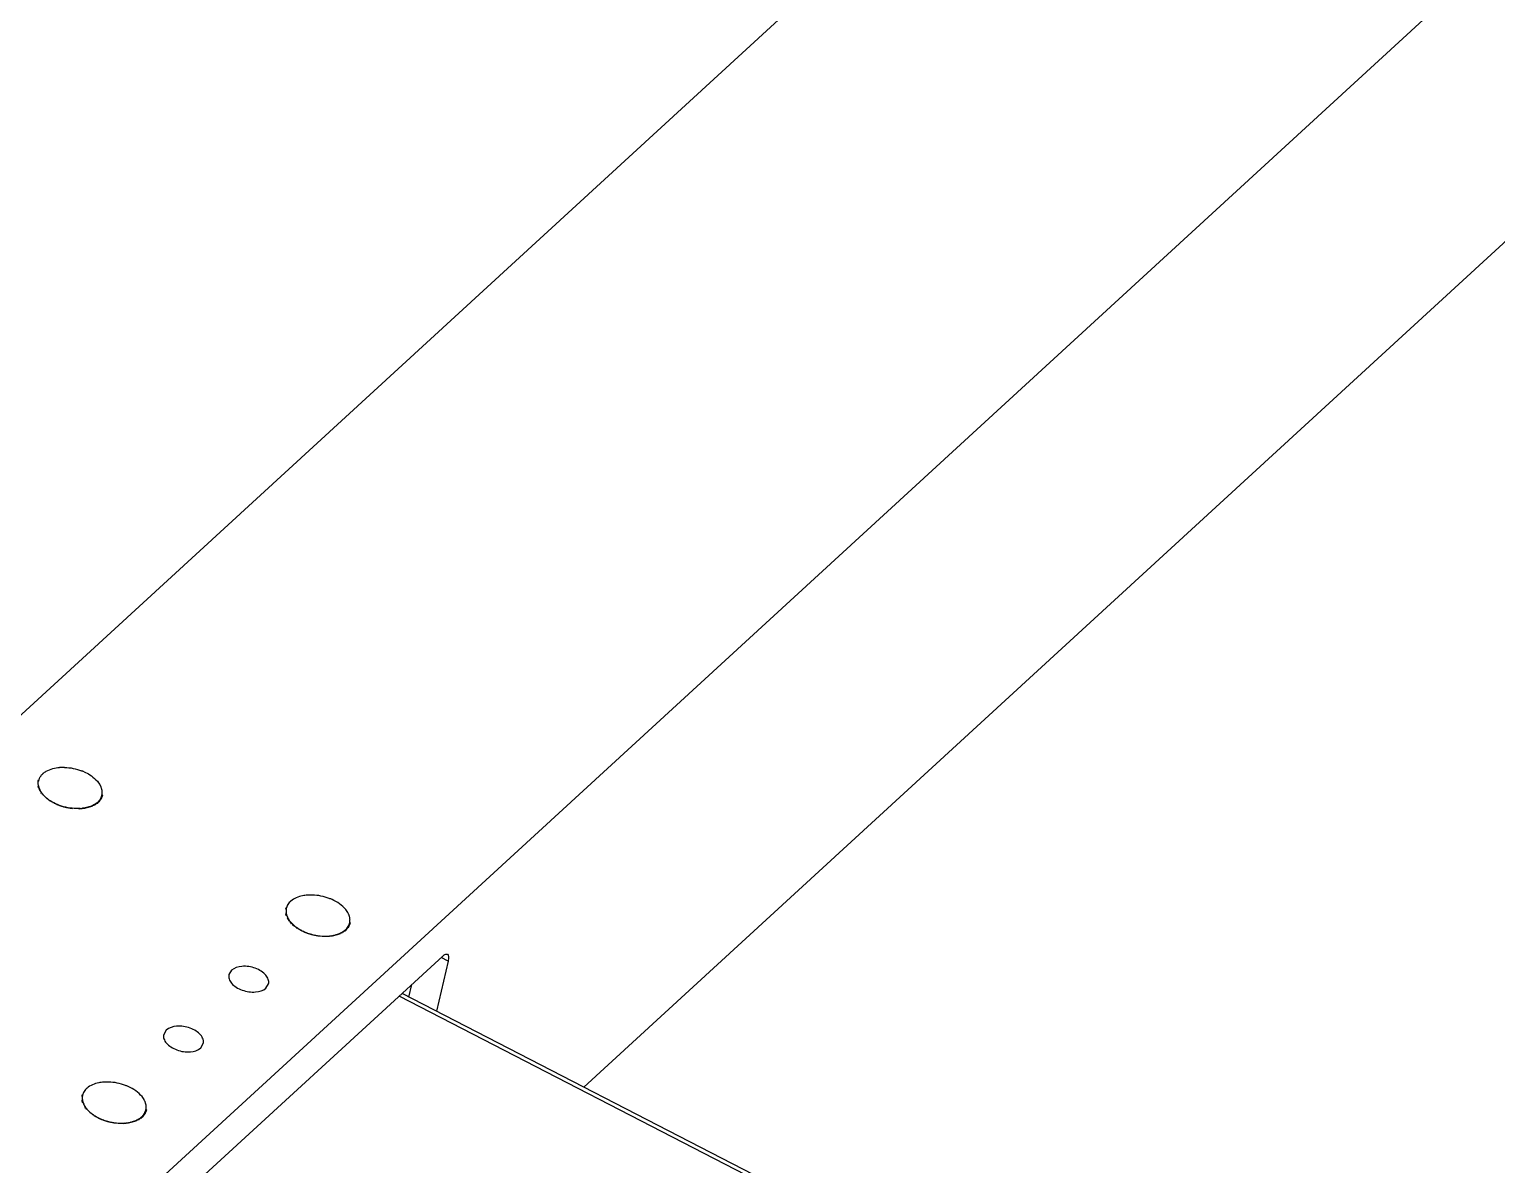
# Model space of a CAD drawing. Header units: millimetres. Extents: x 562 to 17351, y 2396 to 6995.
# Drawn here: x 9590.1 to 9680.4, y 3347.2 to 3417 of the extents above; entities that cross this region are included whole.
import ezdxf

# ---------------------------------------------------------------- set-up
doc = ezdxf.new("R2010")
doc.units = ezdxf.units.MM
doc.layers.add('02___PRT_ALL_AXES', color=7, linetype='Continuous')

msp = doc.modelspace()

# ---------------------------------------------------------------- linework, layer by layer
at = {"color": 7, "linetype": 'Continuous'}
for p, q in [((9711.66, 3486.86), (9543.718, 3332.728)), ((9737.055, 3473.775), (9569.113, 3319.643)), ((9624.243, 3351.972), (9681.548, 3404.565)), ((9590.655, 3370.781), (9590.706, 3370.779)), ((9590.711, 3370.493), (9590.66, 3370.505)), ((9590.713, 3370.815), (9590.666, 3370.835)), ((9590.673, 3370.448), (9590.719, 3370.455)), ((9590.723, 3370.438), (9590.673, 3370.448)), ((9590.689, 3370.392), (9590.734, 3370.399)), ((9590.74, 3370.382), (9590.689, 3370.392)), ((9590.863, 3370.054), (9590.901, 3370.07)), ((9590.913, 3370.054), (9590.863, 3370.054)), ((9590.905, 3370), (9590.941, 3370.017)), ((9590.954, 3370.001), (9590.905, 3370)), ((9590.95, 3369.946), (9590.984, 3369.964)), ((9590.998, 3369.948), (9590.95, 3369.946)), ((9591.284, 3369.642), (9591.308, 3369.667)), ((9591.327, 3369.653), (9591.284, 3369.642)), ((9591.349, 3369.596), (9591.371, 3369.622)), ((9591.391, 3369.608), (9591.349, 3369.596)), ((9591.417, 3369.551), (9591.437, 3369.578)), ((9591.458, 3369.564), (9591.417, 3369.551)), ((9594.398, 3369.475), (9594.349, 3369.491)), ((9594.362, 3369.503), (9594.398, 3369.475)), ((9594.441, 3369.517), (9594.391, 3369.532)), ((9594.404, 3369.545), (9594.441, 3369.517)), ((9594.481, 3369.561), (9594.431, 3369.574)), ((9594.442, 3369.587), (9594.481, 3369.561)), ((9594.517, 3369.606), (9594.467, 3369.618)), ((9594.477, 3369.632), (9594.517, 3369.606)), ((9594.55, 3369.653), (9594.499, 3369.663)), ((9594.508, 3369.677), (9594.55, 3369.653)), ((9594.579, 3369.701), (9594.528, 3369.71)), ((9594.536, 3369.724), (9594.579, 3369.701)), ((9594.605, 3369.75), (9594.554, 3369.758)), ((9594.561, 3369.773), (9594.605, 3369.75)), ((9594.627, 3369.8), (9594.576, 3369.807)), ((9594.582, 3369.822), (9594.627, 3369.8)), ((9594.645, 3369.852), (9594.594, 3369.857)), ((9594.599, 3369.872), (9594.645, 3369.852)), ((9594.659, 3369.904), (9594.608, 3369.908)), ((9594.612, 3369.924), (9594.659, 3369.904)), ((9591.87, 3369.318), (9591.877, 3369.348)), ((9591.902, 3369.338), (9591.87, 3369.318)), ((9591.952, 3369.285), (9591.957, 3369.317)), ((9591.981, 3369.307), (9591.952, 3369.285)), ((9592.035, 3369.255), (9592.038, 3369.287)), ((9592.063, 3369.278), (9592.035, 3369.255)), ((9592.552, 3369.12), (9592.542, 3369.153)), ((9592.568, 3369.148), (9592.552, 3369.12)), ((9592.64, 3369.106), (9592.627, 3369.138)), ((9592.654, 3369.135), (9592.64, 3369.106)), ((9592.728, 3369.094), (9592.713, 3369.126)), ((9592.74, 3369.123), (9592.728, 3369.094)), ((9593.248, 3369.073), (9593.221, 3369.104)), ((9593.246, 3369.105), (9593.248, 3369.073)), ((9593.331, 3369.078), (9593.302, 3369.109)), ((9593.327, 3369.111), (9593.331, 3369.078)), ((9593.414, 3369.086), (9593.383, 3369.116)), ((9593.408, 3369.119), (9593.414, 3369.086)), ((9593.574, 3369.109), (9593.54, 3369.137)), ((9593.563, 3369.141), (9593.574, 3369.109)), ((9593.651, 3369.124), (9593.616, 3369.152)), ((9593.639, 3369.156), (9593.651, 3369.124)), ((9593.727, 3369.141), (9593.69, 3369.168)), ((9593.712, 3369.174), (9593.727, 3369.141)), ((9593.801, 3369.161), (9593.762, 3369.187)), ((9593.784, 3369.193), (9593.801, 3369.161)), ((9593.872, 3369.183), (9593.832, 3369.208)), ((9593.853, 3369.215), (9593.872, 3369.183)), ((9593.942, 3369.207), (9593.9, 3369.231)), ((9593.921, 3369.239), (9593.942, 3369.207)), ((9594.008, 3369.233), (9593.966, 3369.257)), ((9593.985, 3369.265), (9594.008, 3369.233)), ((9594.073, 3369.262), (9594.029, 3369.284)), ((9594.048, 3369.293), (9594.073, 3369.262)), ((9594.134, 3369.292), (9594.089, 3369.314)), ((9594.107, 3369.323), (9594.134, 3369.292)), ((9594.193, 3369.325), (9594.147, 3369.346)), ((9594.164, 3369.356), (9594.193, 3369.325)), ((9594.249, 3369.36), (9594.202, 3369.379)), ((9594.218, 3369.39), (9594.249, 3369.36)), ((9594.302, 3369.397), (9594.254, 3369.415)), ((9594.269, 3369.426), (9594.302, 3369.397)), ((9594.351, 3369.435), (9594.303, 3369.452)), ((9594.317, 3369.464), (9594.351, 3369.435)), ((9605.893, 3362.93), (9605.943, 3362.928)), ((9605.948, 3362.642), (9605.897, 3362.654)), ((9605.95, 3362.964), (9605.903, 3362.984)), ((9605.91, 3362.597), (9605.956, 3362.604)), ((9605.96, 3362.587), (9605.91, 3362.597)), ((9605.926, 3362.541), (9605.971, 3362.549)), ((9605.977, 3362.532), (9605.926, 3362.541)), ((9605.997, 3362.371), (9606.039, 3362.383)), ((9606.048, 3362.366), (9605.997, 3362.371)), ((9606.028, 3362.315), (9606.069, 3362.328)), ((9606.079, 3362.311), (9606.028, 3362.315)), ((9606.062, 3362.259), (9606.102, 3362.274)), ((9606.113, 3362.257), (9606.062, 3362.259)), ((9606.1, 3362.204), (9606.138, 3362.22)), ((9606.15, 3362.203), (9606.1, 3362.204)), ((9606.142, 3362.149), (9606.178, 3362.166)), ((9606.191, 3362.15), (9606.142, 3362.149)), ((9606.187, 3362.095), (9606.222, 3362.113)), ((9606.236, 3362.097), (9606.187, 3362.095)), ((9606.235, 3362.042), (9606.268, 3362.061)), ((9606.283, 3362.045), (9606.235, 3362.042)), ((9606.286, 3361.989), (9606.318, 3362.01)), ((9606.333, 3361.995), (9606.286, 3361.989)), ((9606.34, 3361.938), (9606.37, 3361.96)), ((9606.387, 3361.945), (9606.34, 3361.938)), ((9606.398, 3361.888), (9606.426, 3361.911)), ((9606.443, 3361.896), (9606.398, 3361.888)), ((9606.458, 3361.839), (9606.484, 3361.863)), ((9606.502, 3361.848), (9606.458, 3361.839)), ((9606.521, 3361.791), (9606.545, 3361.816)), ((9606.564, 3361.802), (9606.521, 3361.791)), ((9606.586, 3361.745), (9606.608, 3361.771)), ((9606.628, 3361.757), (9606.586, 3361.745)), ((9606.654, 3361.7), (9606.674, 3361.727)), ((9606.695, 3361.714), (9606.654, 3361.7)), ((9606.725, 3361.657), (9606.743, 3361.684)), ((9606.764, 3361.672), (9606.725, 3361.657)), ((9606.797, 3361.615), (9606.813, 3361.644)), ((9606.835, 3361.631), (9606.797, 3361.615)), ((9606.872, 3361.575), (9606.886, 3361.604)), ((9606.908, 3361.593), (9606.872, 3361.575)), ((9606.949, 3361.537), (9606.96, 3361.567)), ((9606.983, 3361.556), (9606.949, 3361.537)), ((9607.027, 3361.501), (9607.037, 3361.531)), ((9607.06, 3361.521), (9607.027, 3361.501)), ((9607.107, 3361.467), (9607.114, 3361.497)), ((9607.139, 3361.487), (9607.107, 3361.467)), ((9607.189, 3361.435), (9607.194, 3361.466)), ((9607.219, 3361.456), (9607.189, 3361.435)), ((9607.272, 3361.404), (9607.275, 3361.436)), ((9607.3, 3361.427), (9607.272, 3361.404)), ((9607.356, 3361.376), (9607.357, 3361.408)), ((9607.382, 3361.4), (9607.356, 3361.376)), ((9607.441, 3361.35), (9607.44, 3361.382)), ((9607.465, 3361.375), (9607.441, 3361.35)), ((9607.527, 3361.327), (9607.524, 3361.359)), ((9607.549, 3361.352), (9607.527, 3361.327)), ((9609.11, 3361.332), (9609.07, 3361.357)), ((9609.091, 3361.364), (9609.11, 3361.332)), ((9609.179, 3361.356), (9609.137, 3361.38)), ((9609.158, 3361.388), (9609.179, 3361.356)), ((9609.246, 3361.382), (9609.203, 3361.406)), ((9609.223, 3361.414), (9609.246, 3361.382)), ((9609.31, 3361.411), (9609.266, 3361.433)), ((9609.285, 3361.442), (9609.31, 3361.411)), ((9609.371, 3361.442), (9609.326, 3361.463)), ((9609.345, 3361.473), (9609.371, 3361.442)), ((9609.43, 3361.474), (9609.384, 3361.495)), ((9609.401, 3361.505), (9609.43, 3361.474)), ((9609.486, 3361.509), (9609.439, 3361.528)), ((9609.455, 3361.539), (9609.486, 3361.509)), ((9609.539, 3361.546), (9609.491, 3361.564)), ((9609.506, 3361.575), (9609.539, 3361.546)), ((9609.589, 3361.584), (9609.54, 3361.601)), ((9609.554, 3361.613), (9609.589, 3361.584)), ((9609.635, 3361.625), (9609.586, 3361.64)), ((9609.599, 3361.652), (9609.635, 3361.625)), ((9609.678, 3361.666), (9609.629, 3361.681)), ((9609.641, 3361.694), (9609.678, 3361.666)), ((9609.718, 3361.71), (9609.668, 3361.723)), ((9609.679, 3361.737), (9609.718, 3361.71)), ((9609.754, 3361.755), (9609.704, 3361.767)), ((9609.714, 3361.781), (9609.754, 3361.755)), ((9609.787, 3361.802), (9609.736, 3361.812)), ((9609.746, 3361.826), (9609.787, 3361.802)), ((9609.816, 3361.85), (9609.765, 3361.859)), ((9609.774, 3361.873), (9609.816, 3361.85)), ((9609.842, 3361.899), (9609.791, 3361.907)), ((9609.798, 3361.922), (9609.842, 3361.899)), ((9609.864, 3361.95), (9609.813, 3361.956)), ((9609.819, 3361.971), (9609.864, 3361.95)), ((9609.882, 3362.001), (9609.831, 3362.006)), ((9609.836, 3362.021), (9609.882, 3362.001)), ((9609.896, 3362.054), (9609.846, 3362.057)), ((9609.849, 3362.073), (9609.896, 3362.054)), ((9607.614, 3361.305), (9607.608, 3361.338)), ((9607.634, 3361.332), (9607.614, 3361.305)), ((9607.702, 3361.286), (9607.693, 3361.319)), ((9607.72, 3361.313), (9607.702, 3361.286)), ((9607.789, 3361.269), (9607.779, 3361.302)), ((9607.805, 3361.297), (9607.789, 3361.269)), ((9607.877, 3361.255), (9607.865, 3361.288)), ((9607.891, 3361.284), (9607.877, 3361.255)), ((9607.965, 3361.243), (9607.95, 3361.276)), ((9607.977, 3361.272), (9607.965, 3361.243)), ((9608.485, 3361.222), (9608.458, 3361.253)), ((9608.483, 3361.254), (9608.485, 3361.222)), ((9608.568, 3361.227), (9608.54, 3361.258)), ((9608.565, 3361.26), (9608.568, 3361.227)), ((9608.651, 3361.235), (9608.62, 3361.265)), ((9608.645, 3361.268), (9608.651, 3361.235)), ((9608.811, 3361.258), (9608.777, 3361.286)), ((9608.801, 3361.291), (9608.811, 3361.258)), ((9608.889, 3361.273), (9608.853, 3361.301)), ((9608.876, 3361.306), (9608.889, 3361.273)), ((9608.964, 3361.29), (9608.927, 3361.317)), ((9608.95, 3361.323), (9608.964, 3361.29)), ((9609.038, 3361.31), (9608.999, 3361.336)), ((9609.021, 3361.342), (9609.038, 3361.31)), ((9615.574, 3360.031), (9596.524, 3342.547)), ((9615.897, 3359.718), (9615.183, 3356.64)), ((9615.897, 3359.718), (9615.472, 3359.937)), ((9613.49, 3357.512), (9613.669, 3358.282)), ((10066.071, 3124.322), (9613.067, 3357.73)), ((9593.36, 3351.428), (9593.41, 3351.426)), ((9593.417, 3351.462), (9593.37, 3351.481)), ((9593.415, 3351.14), (9593.364, 3351.151)), ((9593.377, 3351.095), (9593.423, 3351.102)), ((9593.427, 3351.085), (9593.377, 3351.095)), ((9593.393, 3351.038), (9593.438, 3351.046)), ((9593.444, 3351.029), (9593.393, 3351.038)), ((9593.567, 3350.701), (9593.605, 3350.717)), ((9593.617, 3350.701), (9593.567, 3350.701)), ((9593.609, 3350.647), (9593.645, 3350.664)), ((9593.658, 3350.647), (9593.609, 3350.647)), ((9593.654, 3350.593), (9593.689, 3350.611)), ((9593.703, 3350.595), (9593.654, 3350.593)), ((9597.363, 3350.551), (9597.313, 3350.555)), ((9597.316, 3350.57), (9597.363, 3350.551)), ((9593.988, 3350.289), (9594.012, 3350.314)), ((9594.031, 3350.3), (9593.988, 3350.289)), ((9594.053, 3350.243), (9594.075, 3350.268)), ((9594.095, 3350.255), (9594.053, 3350.243)), ((9594.121, 3350.198), (9594.141, 3350.224)), ((9594.162, 3350.211), (9594.121, 3350.198)), ((9594.574, 3349.964), (9594.581, 3349.995)), ((9594.606, 3349.985), (9594.574, 3349.964)), ((9594.656, 3349.932), (9594.661, 3349.963)), ((9594.686, 3349.954), (9594.656, 3349.932)), ((9594.739, 3349.902), (9594.742, 3349.934)), ((9594.767, 3349.925), (9594.739, 3349.902)), ((9595.256, 3349.767), (9595.246, 3349.8)), ((9595.272, 3349.795), (9595.256, 3349.767)), ((9595.344, 3349.752), (9595.332, 3349.785)), ((9595.358, 3349.781), (9595.344, 3349.752)), ((9595.432, 3349.74), (9595.418, 3349.773)), ((9595.444, 3349.77), (9595.432, 3349.74)), ((9595.952, 3349.72), (9595.925, 3349.751)), ((9595.95, 3349.752), (9595.952, 3349.72)), ((9596.035, 3349.725), (9596.007, 3349.756)), ((9596.032, 3349.758), (9596.035, 3349.725)), ((9596.118, 3349.733), (9596.087, 3349.763)), ((9596.112, 3349.765), (9596.118, 3349.733)), ((9596.278, 3349.755), (9596.244, 3349.784)), ((9596.268, 3349.788), (9596.278, 3349.755)), ((9596.356, 3349.77), (9596.32, 3349.798)), ((9596.343, 3349.803), (9596.356, 3349.77)), ((9596.431, 3349.788), (9596.394, 3349.815)), ((9596.417, 3349.82), (9596.431, 3349.788)), ((9596.505, 3349.807), (9596.466, 3349.834)), ((9596.488, 3349.84), (9596.505, 3349.807)), ((9596.577, 3349.829), (9596.537, 3349.855)), ((9596.558, 3349.862), (9596.577, 3349.829)), ((9596.646, 3349.853), (9596.604, 3349.878)), ((9596.625, 3349.886), (9596.646, 3349.853)), ((9596.713, 3349.88), (9596.67, 3349.904)), ((9596.69, 3349.912), (9596.713, 3349.88)), ((9596.777, 3349.909), (9596.733, 3349.931)), ((9596.752, 3349.94), (9596.777, 3349.909)), ((9596.838, 3349.939), (9596.793, 3349.961)), ((9596.812, 3349.97), (9596.838, 3349.939)), ((9596.897, 3349.972), (9596.851, 3349.992)), ((9596.868, 3350.003), (9596.897, 3349.972)), ((9596.953, 3350.007), (9596.906, 3350.026)), ((9596.922, 3350.037), (9596.953, 3350.007)), ((9597.006, 3350.043), (9596.958, 3350.061)), ((9596.973, 3350.073), (9597.006, 3350.043)), ((9597.056, 3350.082), (9597.007, 3350.099)), ((9597.021, 3350.111), (9597.056, 3350.082)), ((9597.102, 3350.122), (9597.053, 3350.138)), ((9597.066, 3350.15), (9597.102, 3350.122)), ((9597.145, 3350.164), (9597.096, 3350.179)), ((9597.108, 3350.191), (9597.145, 3350.164)), ((9597.185, 3350.208), (9597.135, 3350.221)), ((9597.146, 3350.234), (9597.185, 3350.208)), ((9597.221, 3350.253), (9597.171, 3350.265)), ((9597.181, 3350.278), (9597.221, 3350.253)), ((9597.254, 3350.3), (9597.203, 3350.31)), ((9597.213, 3350.324), (9597.254, 3350.3)), ((9597.283, 3350.348), (9597.232, 3350.357)), ((9597.241, 3350.371), (9597.283, 3350.348)), ((9597.309, 3350.397), (9597.258, 3350.404)), ((9597.265, 3350.419), (9597.309, 3350.397)), ((9597.331, 3350.447), (9597.28, 3350.453)), ((9597.286, 3350.469), (9597.331, 3350.447)), ((9597.349, 3350.499), (9597.298, 3350.504)), ((9597.303, 3350.519), (9597.349, 3350.499))]:
    msp.add_line(p, q, dxfattribs=at)
for centre, radius, start, end in [((9591.436, 3370.654), 0.741, 167.39907, 170.24393), ((9591.584, 3370.665), 0.891, 191.1388, 193.6548), ((9591.633, 3370.677), 0.941, 194.75208, 197.1773), ((9591.688, 3370.695), 0.999, 198.23312, 200.564), ((9591.749, 3370.718), 1.064, 201.57731, 203.81247), ((9591.814, 3370.748), 1.135, 204.78312, 206.923), ((9591.884, 3370.784), 1.214, 207.85159, 209.89813), ((9591.957, 3370.827), 1.299, 210.78581, 212.74209), ((9592.033, 3370.877), 1.39, 213.59045, 215.46038), ((9592.112, 3370.933), 1.486, 216.27134, 218.0594), ((9592.191, 3370.996), 1.588, 218.83504, 220.54607), ((9592.271, 3371.066), 1.694, 221.28861, 222.92761), ((9592.351, 3371.141), 1.803, 223.63931, 225.21135), ((9592.429, 3371.221), 1.915, 225.89445, 227.40453), ((9592.506, 3371.305), 2.029, 228.06123, 229.51425), ((9592.58, 3371.393), 2.144, 230.1467, 231.54736), ((9592.651, 3371.483), 2.259, 232.15761, 233.51046), ((9592.718, 3371.575), 2.372, 234.10047, 235.4098), ((9592.781, 3371.666), 2.483, 235.98145, 237.25138), ((9592.839, 3371.757), 2.591, 237.80643, 239.04084), ((9592.891, 3371.847), 2.695, 239.58098, 240.78356), ((9592.939, 3371.932), 2.793, 241.31037, 242.48463), ((9593.622, 3370.298), 1.086, 309.81424, 310.54904), ((9593.638, 3370.28), 1.062, 310.5463, 312.03796), ((9593.677, 3370.237), 1.004, 313.04266, 315.36473), ((9593.719, 3370.197), 0.946, 316.41666, 318.83329), ((9593.757, 3370.163), 0.895, 319.92681, 322.43464), ((9593.792, 3370.137), 0.851, 323.56778, 326.16102), ((9593.823, 3370.117), 0.814, 327.33063, 330.00087), ((9593.848, 3370.103), 0.785, 331.20261, 333.93875), ((9593.868, 3370.093), 0.763, 335.1671, 337.95551), ((9593.882, 3370.088), 0.749, 339.20387, 342.02877), ((9593.889, 3370.085), 0.741, 343.28967, 346.13368), ((9593.889, 3370.085), 0.741, 347.39907, 350.24393), ((9592.981, 3372.014), 2.885, 242.99963, 244.14887), ((9593.017, 3372.09), 2.969, 244.6535, 245.7809), ((9593.048, 3372.159), 3.045, 246.27653, 247.38511), ((9593.074, 3372.221), 3.112, 247.87305, 248.96571), ((9593.094, 3372.274), 3.169, 249.44721, 250.52675), ((9593.109, 3372.318), 3.215, 251.00305, 252.07217), ((9593.12, 3372.352), 3.25, 252.54443, 253.60577), ((9593.127, 3372.375), 3.274, 254.07516, 255.1313), ((9593.13, 3372.387), 3.287, 255.59896, 256.65245), ((9593.13, 3372.387), 3.287, 257.1195, 258.17287), ((9593.128, 3372.376), 3.276, 258.64043, 259.69622), ((9593.124, 3372.354), 3.253, 260.1654, 261.22615), ((9593.119, 3372.32), 3.219, 261.6981, 262.7664), ((9593.113, 3372.274), 3.173, 263.24227, 264.32073), ((9593.101, 3371.903), 2.802, 271.27256, 272.44436), ((9593.106, 3371.806), 2.704, 272.97002, 274.16985), ((9593.114, 3371.703), 2.601, 274.70869, 275.94001), ((9593.125, 3371.596), 2.494, 276.49362, 277.76011), ((9593.141, 3371.486), 2.383, 278.33015, 279.63568), ((9593.161, 3371.375), 2.269, 280.22392, 281.57257), ((9593.184, 3371.263), 2.155, 282.18088, 283.57694), ((9593.212, 3371.151), 2.04, 284.20726, 285.65525), ((9593.243, 3371.041), 1.926, 286.30963, 287.81424), ((9593.278, 3370.935), 1.813, 288.49481, 290.06092), ((9593.316, 3370.832), 1.704, 290.76989, 292.4025), ((9593.358, 3370.734), 1.598, 293.1421, 294.84626), ((9593.401, 3370.642), 1.496, 295.61876, 297.39951), ((9593.446, 3370.556), 1.399, 298.20711, 300.06929), ((9593.493, 3370.477), 1.307, 300.91412, 302.86226), ((9593.54, 3370.406), 1.222, 303.74624, 305.78431), ((9593.586, 3370.342), 1.142, 306.70906, 308.84023), ((9606.673, 3362.803), 0.741, 167.39907, 170.24393), ((9606.821, 3362.814), 0.891, 191.1388, 193.6548), ((9606.87, 3362.827), 0.941, 194.75208, 197.1773), ((9606.925, 3362.844), 0.999, 198.23312, 200.564), ((9606.986, 3362.867), 1.064, 201.57731, 203.81247), ((9607.051, 3362.897), 1.135, 204.78312, 206.923), ((9607.121, 3362.933), 1.214, 207.85159, 209.89813), ((9607.194, 3362.976), 1.299, 210.78581, 212.74209), ((9607.271, 3363.026), 1.39, 213.59045, 215.46038), ((9607.349, 3363.082), 1.486, 216.27134, 218.0594), ((9607.428, 3363.146), 1.588, 218.83504, 220.54607), ((9607.508, 3363.215), 1.694, 221.28861, 222.92761), ((9607.588, 3363.29), 1.803, 223.63931, 225.21135), ((9607.666, 3363.37), 1.915, 225.89445, 227.40453), ((9607.743, 3363.454), 2.029, 228.06123, 229.51425), ((9607.817, 3363.542), 2.144, 230.1467, 231.54736), ((9607.888, 3363.632), 2.259, 232.15761, 233.51046), ((9607.955, 3363.724), 2.372, 234.10047, 235.4098), ((9608.018, 3363.816), 2.483, 235.98145, 237.25138), ((9608.076, 3363.907), 2.591, 237.80643, 239.04084), ((9608.129, 3363.996), 2.695, 239.58098, 240.78356), ((9608.176, 3364.081), 2.793, 241.31037, 242.48463), ((9608.218, 3364.163), 2.885, 242.99963, 244.14887), ((9608.254, 3364.239), 2.969, 244.6535, 245.7809), ((9608.285, 3364.308), 3.045, 246.27653, 247.38511), ((9608.311, 3364.37), 3.112, 247.87305, 248.96571), ((9608.331, 3364.423), 3.169, 249.44721, 250.52675), ((9608.346, 3364.467), 3.215, 251.00305, 252.07217), ((9608.357, 3364.501), 3.25, 252.54443, 253.60577), ((9608.364, 3364.524), 3.274, 254.07516, 255.1313), ((9608.367, 3364.536), 3.287, 255.59896, 256.65245), ((9608.48, 3363.191), 1.926, 286.30963, 287.81424), ((9608.515, 3363.084), 1.813, 288.49481, 290.06092), ((9608.554, 3362.981), 1.704, 290.76989, 292.4025), ((9608.595, 3362.883), 1.598, 293.1421, 294.84626), ((9608.638, 3362.791), 1.496, 295.61876, 297.39951), ((9608.683, 3362.705), 1.399, 298.20711, 300.06929), ((9608.73, 3362.626), 1.307, 300.91412, 302.86226), ((9608.777, 3362.555), 1.222, 303.74624, 305.78431), ((9608.824, 3362.491), 1.142, 306.70906, 308.84023), ((9608.859, 3362.447), 1.086, 309.81424, 310.54904), ((9608.875, 3362.429), 1.062, 310.5463, 312.03796), ((9608.914, 3362.387), 1.004, 313.04266, 315.36473), ((9608.956, 3362.346), 0.946, 316.41666, 318.83329), ((9608.994, 3362.313), 0.895, 319.92681, 322.43464), ((9609.029, 3362.286), 0.851, 323.56778, 326.16102), ((9609.06, 3362.266), 0.814, 327.33063, 330.00087), ((9609.085, 3362.252), 0.785, 331.20261, 333.93875), ((9609.105, 3362.242), 0.763, 335.1671, 337.95551), ((9609.119, 3362.237), 0.749, 339.20387, 342.02877), ((9609.126, 3362.235), 0.741, 343.28967, 346.13368), ((9609.127, 3362.234), 0.741, 347.39907, 350.24393), ((9608.367, 3364.536), 3.287, 257.1195, 258.17287), ((9608.365, 3364.525), 3.276, 258.64043, 259.69622), ((9608.361, 3364.503), 3.253, 260.1654, 261.22615), ((9608.356, 3364.469), 3.219, 261.6981, 262.7664), ((9608.35, 3364.424), 3.173, 263.24227, 264.32073), ((9608.338, 3364.053), 2.802, 271.27256, 272.44436), ((9608.343, 3363.955), 2.704, 272.97002, 274.16985), ((9608.351, 3363.852), 2.601, 274.70869, 275.94001), ((9608.363, 3363.745), 2.494, 276.49362, 277.76011), ((9608.378, 3363.635), 2.383, 278.33015, 279.63568), ((9608.398, 3363.524), 2.269, 280.22392, 281.57257), ((9608.421, 3363.412), 2.155, 282.18088, 283.57694), ((9608.449, 3363.3), 2.04, 284.20726, 285.65525), ((9594.14, 3351.301), 0.741, 167.39907, 170.24393), ((9594.288, 3351.312), 0.891, 191.1388, 193.6548), ((9594.337, 3351.324), 0.941, 194.75208, 197.1773), ((9594.392, 3351.342), 0.999, 198.23312, 200.564), ((9594.453, 3351.365), 1.064, 201.57731, 203.81247), ((9594.518, 3351.395), 1.135, 204.78312, 206.923), ((9594.588, 3351.431), 1.214, 207.85159, 209.89813), ((9594.661, 3351.474), 1.299, 210.78581, 212.74209), ((9594.738, 3351.524), 1.39, 213.59045, 215.46038), ((9594.816, 3351.58), 1.486, 216.27134, 218.0594), ((9594.895, 3351.643), 1.588, 218.83504, 220.54607), ((9594.975, 3351.713), 1.694, 221.28861, 222.92761), ((9595.055, 3351.787), 1.803, 223.63931, 225.21135), ((9596.593, 3350.732), 0.741, 343.28967, 346.13368), ((9596.594, 3350.732), 0.741, 347.39907, 350.24393), ((9595.133, 3351.868), 1.915, 225.89445, 227.40453), ((9595.21, 3351.952), 2.029, 228.06123, 229.51425), ((9595.284, 3352.04), 2.144, 230.1467, 231.54736), ((9595.355, 3352.13), 2.259, 232.15761, 233.51046), ((9595.422, 3352.221), 2.372, 234.10047, 235.4098), ((9595.485, 3352.313), 2.483, 235.98145, 237.25138), ((9595.543, 3352.404), 2.591, 237.80643, 239.04084), ((9595.596, 3352.493), 2.695, 239.58098, 240.78356), ((9595.643, 3352.579), 2.793, 241.31037, 242.48463), ((9595.685, 3352.661), 2.885, 242.99963, 244.14887), ((9595.721, 3352.737), 2.969, 244.6535, 245.7809), ((9595.752, 3352.806), 3.045, 246.27653, 247.38511), ((9595.778, 3352.868), 3.112, 247.87305, 248.96571), ((9595.798, 3352.921), 3.169, 249.44721, 250.52675), ((9595.813, 3352.965), 3.215, 251.00305, 252.07217), ((9595.824, 3352.998), 3.25, 252.54443, 253.60577), ((9595.831, 3353.022), 3.274, 254.07516, 255.1313), ((9595.834, 3353.033), 3.287, 255.59896, 256.65245), ((9595.834, 3353.034), 3.287, 257.1195, 258.17287), ((9595.832, 3353.023), 3.276, 258.64043, 259.69622), ((9595.828, 3353), 3.253, 260.1654, 261.22615), ((9595.823, 3352.966), 3.219, 261.6981, 262.7664), ((9595.817, 3352.921), 3.173, 263.24227, 264.32073), ((9595.805, 3352.55), 2.802, 271.27256, 272.44436), ((9595.81, 3352.453), 2.704, 272.97002, 274.16985), ((9595.818, 3352.35), 2.601, 274.70869, 275.94001), ((9595.83, 3352.243), 2.494, 276.49362, 277.76011), ((9595.845, 3352.133), 2.383, 278.33015, 279.63568), ((9595.865, 3352.021), 2.269, 280.22392, 281.57257), ((9595.888, 3351.909), 2.155, 282.18088, 283.57694), ((9595.916, 3351.798), 2.04, 284.20726, 285.65525), ((9595.947, 3351.688), 1.926, 286.30963, 287.81424), ((9595.982, 3351.581), 1.813, 288.49481, 290.06092), ((9596.021, 3351.479), 1.704, 290.76989, 292.4025), ((9596.062, 3351.381), 1.598, 293.1421, 294.84626), ((9596.105, 3351.289), 1.496, 295.61876, 297.39951), ((9596.15, 3351.203), 1.399, 298.20711, 300.06929), ((9596.197, 3351.124), 1.307, 300.91412, 302.86226), ((9596.244, 3351.052), 1.222, 303.74624, 305.78431), ((9596.291, 3350.989), 1.142, 306.70906, 308.84023), ((9596.326, 3350.945), 1.086, 309.81424, 310.54904), ((9596.342, 3350.927), 1.062, 310.5463, 312.03796), ((9596.381, 3350.884), 1.004, 313.04266, 315.36473), ((9596.423, 3350.844), 0.946, 316.41666, 318.83329), ((9596.461, 3350.81), 0.895, 319.92681, 322.43464), ((9596.496, 3350.784), 0.851, 323.56778, 326.16102), ((9596.527, 3350.764), 0.814, 327.33063, 330.00087), ((9596.552, 3350.749), 0.785, 331.20261, 333.93875), ((9596.572, 3350.74), 0.763, 335.1671, 337.95551), ((9596.586, 3350.734), 0.749, 339.20387, 342.02877)]:
    msp.add_arc(centre, radius, start, end, dxfattribs=at)
for points, knots in [([(9615.574, 3360.031), (9615.601, 3360.055), (9615.675, 3360.118), (9615.794, 3360.177), (9615.853, 3360.146)], [0, 0, 0, 0, 0.34786, 1, 1, 1, 1]), ([(9615.853, 3360.146), (9615.901, 3360.122), (9615.949, 3359.95), (9615.918, 3359.811), (9615.897, 3359.718)], [0, 0, 0, 0, 0.359239, 1, 1, 1, 1])]:
    msp.add_open_spline(points, degree=3, knots=knots, dxfattribs=at)
at = {"layer": '02___PRT_ALL_AXES', "color": 7, "linetype": 'Continuous'}
for p, q in [((9602.58, 3359.153), (9602.421, 3358.89)), ((9604.697, 3358.063), (9604.856, 3358.326)), ((10065.89, 3124.156), (9612.887, 3357.564)), ((9598.57, 3355.472), (9598.41, 3355.209)), ((9600.686, 3354.382), (9600.846, 3354.645))]:
    msp.add_line(p, q, dxfattribs=at)
for centre, radius, start, end in [((9592.226, 3368.803), 2.834, 88.13942, 94.35974), ((9592.259, 3368.54), 3.089, 67.48636, 69.20645), ((9592.28, 3368.589), 3.035, 65.80155, 67.48699), ((9591.432, 3370.655), 0.737, 166.95367, 169.87361), ((9591.43, 3370.655), 0.735, 162.61873, 166.95188), ((9591.616, 3370.673), 0.923, 194.22151, 196.13763), ((9591.438, 3370.652), 0.744, 158.5839, 162.60872), ((9591.462, 3370.643), 0.769, 153.258, 158.57124), ((9591.496, 3370.626), 0.807, 147.92593, 153.25041), ((9591.531, 3370.604), 0.848, 144.01445, 147.9328), ((9591.564, 3370.58), 0.889, 140.17362, 144.0125), ((9591.61, 3370.541), 0.95, 134.25168, 140.14615), ((9591.647, 3370.503), 1.002, 132.54084, 134.28656), ((9591.67, 3370.478), 1.037, 130.7735, 132.53842), ((9593.538, 3370.004), 1.106, 22.72281, 25.94473), ((9593.613, 3370.035), 1.024, 18.48957, 22.73353), ((9592.093, 3370.919), 1.463, 215.12845, 218.45793), ((9592.164, 3370.974), 1.553, 218.44234, 219.9234), ((9592.698, 3371.546), 2.338, 233.36725, 235.42406), ((9592.757, 3371.631), 2.441, 235.4225, 237.05137), ((9593.648, 3370.268), 1.046, 310.03823, 312.53211), ((9593.889, 3370.086), 0.742, 339.38551, 342.61215), ((9593.69, 3370.061), 0.943, 14.24445, 18.48566), ((9593.895, 3370.084), 0.735, 342.61873, 346.95188), ((9593.747, 3370.076), 0.884, 10.227, 14.23279), ((9593.893, 3370.085), 0.737, 346.9539, 350.09443), ((9593.788, 3370.083), 0.842, 6.27083, 10.22308), ((9593.887, 3370.086), 0.743, 350.09456, 352.76051), ((9593.862, 3370.088), 0.768, 352.81356, 2.24375), ((9593.822, 3370.087), 0.808, 2.21818, 6.26788), ((9593.109, 3371.772), 2.67, 273.0236, 274.70886), ((9593.117, 3371.671), 2.569, 274.70899, 276.57748), ((9593.291, 3370.897), 1.773, 288.65159, 290.81393), ((9593.327, 3370.803), 1.673, 290.81339, 293.34279), ((9606.884, 3362.653), 1.002, 132.54084, 134.28656), ((9606.908, 3362.627), 1.037, 130.7735, 132.53842), ((9607.463, 3360.952), 2.834, 88.13942, 94.35974), ((9607.497, 3360.689), 3.089, 67.48636, 69.20645), ((9607.517, 3360.738), 3.035, 65.80155, 67.48699), ((9606.669, 3362.804), 0.737, 166.95367, 169.87361), ((9606.667, 3362.804), 0.735, 162.61873, 166.95188), ((9606.853, 3362.822), 0.923, 194.22151, 196.13763), ((9606.675, 3362.801), 0.744, 158.5839, 162.60872), ((9606.699, 3362.792), 0.769, 153.258, 158.57124), ((9608.775, 3362.153), 1.106, 22.72281, 25.94473), ((9608.85, 3362.184), 1.024, 18.48957, 22.73353), ((9608.911, 3362.205), 0.96, 16.14065, 18.46716), ((9608.947, 3362.215), 0.923, 14.22151, 16.13763), ((9608.985, 3362.225), 0.884, 10.227, 14.23279), ((9609.026, 3362.232), 0.842, 6.27083, 10.22308), ((9609.099, 3362.237), 0.768, 352.81356, 2.24375), ((9609.06, 3362.236), 0.808, 2.21818, 6.26788), ((9607.324, 3363.063), 1.455, 215.12265, 217.97451), ((9607.393, 3363.117), 1.543, 217.96821, 219.92707), ((9607.935, 3363.695), 2.338, 233.36725, 235.42406), ((9607.994, 3363.781), 2.441, 235.4225, 237.05137), ((9608.528, 3363.046), 1.773, 288.65159, 290.81393), ((9608.564, 3362.952), 1.673, 290.81339, 293.34279), ((9608.886, 3362.417), 1.046, 310.03823, 312.53211), ((9609.126, 3362.235), 0.742, 339.38551, 342.61215), ((9609.132, 3362.233), 0.735, 342.61873, 346.95188), ((9609.13, 3362.234), 0.737, 346.9539, 350.09443), ((9609.124, 3362.235), 0.743, 350.09456, 352.76051), ((9608.346, 3363.921), 2.67, 273.0236, 274.70886), ((9608.354, 3363.82), 2.569, 274.70899, 276.57748), ((9594.136, 3351.301), 0.737, 166.95367, 169.87361), ((9594.134, 3351.302), 0.735, 162.61873, 166.95188), ((9594.142, 3351.299), 0.744, 158.5839, 162.60872), ((9594.166, 3351.29), 0.769, 153.258, 158.57124), ((9594.351, 3351.15), 1.002, 132.54084, 134.28656), ((9594.375, 3351.125), 1.037, 130.7735, 132.53842), ((9594.93, 3349.45), 2.834, 88.13942, 94.35974), ((9594.964, 3349.186), 3.089, 67.48636, 69.20645), ((9594.984, 3349.236), 3.035, 65.80155, 67.48699), ((9594.32, 3351.32), 0.923, 194.22151, 196.13763), ((9594.791, 3351.561), 1.455, 215.12265, 217.97451), ((9594.86, 3351.615), 1.543, 217.96821, 219.92707), ((9596.242, 3350.65), 1.106, 22.72281, 25.94473), ((9596.317, 3350.682), 1.024, 18.48957, 22.73353), ((9596.378, 3350.703), 0.96, 16.14065, 18.46716), ((9596.414, 3350.713), 0.923, 14.22151, 16.13763), ((9596.599, 3350.731), 0.735, 342.61873, 346.95188), ((9596.452, 3350.722), 0.884, 10.227, 14.23279), ((9596.597, 3350.731), 0.737, 346.9539, 350.09443), ((9596.493, 3350.73), 0.842, 6.27083, 10.22308), ((9596.591, 3350.732), 0.743, 350.09456, 352.76051), ((9596.566, 3350.735), 0.768, 352.81356, 2.24375), ((9596.527, 3350.734), 0.808, 2.21818, 6.26788), ((9595.402, 3352.193), 2.338, 233.36725, 235.42406), ((9595.461, 3352.278), 2.441, 235.4225, 237.05137), ((9595.813, 3352.419), 2.67, 273.0236, 274.70886), ((9595.821, 3352.318), 2.569, 274.70899, 276.57748), ((9595.995, 3351.543), 1.773, 288.65159, 290.81393), ((9596.031, 3351.45), 1.673, 290.81339, 293.34279), ((9596.353, 3350.915), 1.046, 310.03823, 312.53211), ((9596.593, 3350.733), 0.742, 339.38551, 342.61215)]:
    msp.add_arc(centre, radius, start, end, dxfattribs=at)
for points, knots in [([(9590.993, 3371.263), (9591.054, 3371.316), (9591.357, 3371.522), (9591.728, 3371.607), (9592.01, 3371.629)], [0, 0, 0, 0, 0.221636, 1, 1, 1, 1]), ([(9593.524, 3371.358), (9593.639, 3371.306), (9594.034, 3371.098), (9594.391, 3370.777), (9594.532, 3370.487)], [0, 0, 0, 0, 0.28163, 1, 1, 1, 1]), ([(9590.897, 3370.077), (9590.878, 3370.104), (9590.809, 3370.21), (9590.755, 3370.327), (9590.729, 3370.416)], [0, 0, 0, 0, 0.263437, 1, 1, 1, 1]), ([(9591.303, 3369.67), (9591.272, 3369.694), (9591.153, 3369.787), (9591.044, 3369.892), (9590.973, 3369.978)], [0, 0, 0, 0, 0.261332, 1, 1, 1, 1]), ([(9594.583, 3369.825), (9594.548, 3369.733), (9594.475, 3369.616), (9594.381, 3369.521), (9594.356, 3369.497)], [0, 0, 0, 0, 0.73867, 1, 1, 1, 1]), ([(9593.249, 3369.106), (9593.136, 3369.1), (9592.671, 3369.104), (9592.207, 3369.212), (9591.883, 3369.346)], [0, 0, 0, 0, 0.244638, 1, 1, 1, 1]), ([(9593.858, 3369.217), (9593.824, 3369.205), (9593.677, 3369.16), (9593.526, 3369.132), (9593.411, 3369.119)], [0, 0, 0, 0, 0.240252, 1, 1, 1, 1]), ([(9594.321, 3369.467), (9594.298, 3369.447), (9594.195, 3369.368), (9594.08, 3369.306), (9593.99, 3369.267)], [0, 0, 0, 0, 0.237281, 1, 1, 1, 1]), ([(9607.247, 3363.778), (9607.146, 3363.77), (9606.787, 3363.722), (9606.429, 3363.583), (9606.23, 3363.412)], [0, 0, 0, 0, 0.280049, 1, 1, 1, 1]), ([(9609.769, 3362.636), (9609.726, 3362.725), (9609.477, 3363.103), (9609.081, 3363.363), (9608.761, 3363.507)], [0, 0, 0, 0, 0.219129, 1, 1, 1, 1]), ([(9605.966, 3362.566), (9605.975, 3362.537), (9606.016, 3362.417), (9606.078, 3362.305), (9606.134, 3362.226)], [0, 0, 0, 0, 0.237966, 1, 1, 1, 1]), ([(9606.21, 3362.127), (9606.233, 3362.099), (9606.334, 3361.987), (9606.448, 3361.888), (9606.54, 3361.819)], [0, 0, 0, 0, 0.238793, 1, 1, 1, 1]), ([(9607.12, 3361.495), (9607.444, 3361.361), (9607.908, 3361.253), (9608.373, 3361.249), (9608.487, 3361.255)], [0, 0, 0, 0, 0.755362, 1, 1, 1, 1]), ([(9608.648, 3361.268), (9608.688, 3361.273), (9608.839, 3361.294), (9608.988, 3361.329), (9609.095, 3361.366)], [0, 0, 0, 0, 0.259726, 1, 1, 1, 1]), ([(9609.227, 3361.416), (9609.258, 3361.43), (9609.375, 3361.485), (9609.486, 3361.555), (9609.558, 3361.616)], [0, 0, 0, 0, 0.263431, 1, 1, 1, 1]), ([(9609.593, 3361.646), (9609.618, 3361.67), (9609.712, 3361.765), (9609.785, 3361.882), (9609.82, 3361.974)], [0, 0, 0, 0, 0.26133, 1, 1, 1, 1]), ([(9602.421, 3358.89), (9602.401, 3358.804), (9602.416, 3358.601), (9602.587, 3358.33), (9602.869, 3358.097), (9603.356, 3357.863), (9604.002, 3357.76), (9604.529, 3357.909), (9604.697, 3358.063)], [0, 0, 0, 0, 0.092844, 0.200571, 0.327939, 0.470691, 0.762322, 1, 1, 1, 1]), ([(9604.856, 3358.326), (9604.876, 3358.412), (9604.861, 3358.614), (9604.69, 3358.886), (9604.408, 3359.119), (9603.92, 3359.353), (9603.275, 3359.456), (9602.748, 3359.307), (9602.58, 3359.153)], [0, 0, 0, 0, 0.092844, 0.200571, 0.327939, 0.470691, 0.762322, 1, 1, 1, 1]), ([(9598.41, 3355.209), (9598.39, 3355.123), (9598.405, 3354.921), (9598.577, 3354.649), (9598.858, 3354.416), (9599.346, 3354.182), (9599.991, 3354.079), (9600.519, 3354.228), (9600.686, 3354.382)], [0, 0, 0, 0, 0.092844, 0.200571, 0.327939, 0.470691, 0.762322, 1, 1, 1, 1]), ([(9600.846, 3354.645), (9600.866, 3354.731), (9600.85, 3354.933), (9600.679, 3355.205), (9600.398, 3355.438), (9599.91, 3355.672), (9599.265, 3355.775), (9598.737, 3355.626), (9598.57, 3355.472)], [0, 0, 0, 0, 0.092844, 0.200571, 0.327939, 0.470691, 0.762322, 1, 1, 1, 1]), ([(9594.714, 3352.276), (9594.613, 3352.268), (9594.254, 3352.22), (9593.896, 3352.081), (9593.697, 3351.91)], [0, 0, 0, 0, 0.280049, 1, 1, 1, 1]), ([(9597.236, 3351.134), (9597.193, 3351.223), (9596.944, 3351.601), (9596.548, 3351.861), (9596.228, 3352.004)], [0, 0, 0, 0, 0.219129, 1, 1, 1, 1]), ([(9593.433, 3351.063), (9593.442, 3351.034), (9593.483, 3350.914), (9593.545, 3350.803), (9593.601, 3350.724)], [0, 0, 0, 0, 0.237966, 1, 1, 1, 1]), ([(9593.677, 3350.624), (9593.7, 3350.597), (9593.801, 3350.485), (9593.915, 3350.385), (9594.007, 3350.317)], [0, 0, 0, 0, 0.238793, 1, 1, 1, 1]), ([(9594.587, 3349.993), (9594.911, 3349.858), (9595.375, 3349.751), (9595.84, 3349.746), (9595.954, 3349.752)], [0, 0, 0, 0, 0.755362, 1, 1, 1, 1]), ([(9596.115, 3349.766), (9596.155, 3349.77), (9596.306, 3349.791), (9596.455, 3349.827), (9596.562, 3349.863)], [0, 0, 0, 0, 0.259726, 1, 1, 1, 1]), ([(9596.694, 3349.914), (9596.725, 3349.927), (9596.842, 3349.982), (9596.953, 3350.053), (9597.025, 3350.114)], [0, 0, 0, 0, 0.263431, 1, 1, 1, 1]), ([(9597.06, 3350.144), (9597.085, 3350.168), (9597.179, 3350.263), (9597.252, 3350.379), (9597.287, 3350.472)], [0, 0, 0, 0, 0.26133, 1, 1, 1, 1])]:
    msp.add_open_spline(points, degree=3, knots=knots, dxfattribs=at)
for points in [[(9592.318, 3371.636), (9592.67, 3371.625), (9593.026, 3371.553), (9593.356, 3371.427)], [(9590.721, 3370.446), (9590.693, 3370.556), (9590.687, 3370.673), (9590.707, 3370.784)], [(9591.883, 3369.346), (9591.725, 3369.411), (9591.572, 3369.49), (9591.429, 3369.583)], [(9606.184, 3363.37), (9606.116, 3363.303), (9606.056, 3363.224), (9606.012, 3363.138)], [(9608.593, 3363.576), (9608.263, 3363.702), (9607.908, 3363.774), (9607.555, 3363.785)], [(9605.944, 3362.933), (9605.924, 3362.822), (9605.931, 3362.705), (9605.958, 3362.595)], [(9606.666, 3361.732), (9606.809, 3361.639), (9606.962, 3361.56), (9607.12, 3361.495)], [(9593.411, 3351.431), (9593.391, 3351.32), (9593.398, 3351.202), (9593.425, 3351.093)], [(9593.651, 3351.868), (9593.583, 3351.8), (9593.523, 3351.722), (9593.479, 3351.636)], [(9596.06, 3352.074), (9595.73, 3352.199), (9595.375, 3352.272), (9595.022, 3352.283)], [(9594.133, 3350.23), (9594.276, 3350.137), (9594.429, 3350.058), (9594.587, 3349.993)]]:
    msp.add_open_spline(points, degree=3, dxfattribs=at)

doc.saveas('drawing.dxf')
